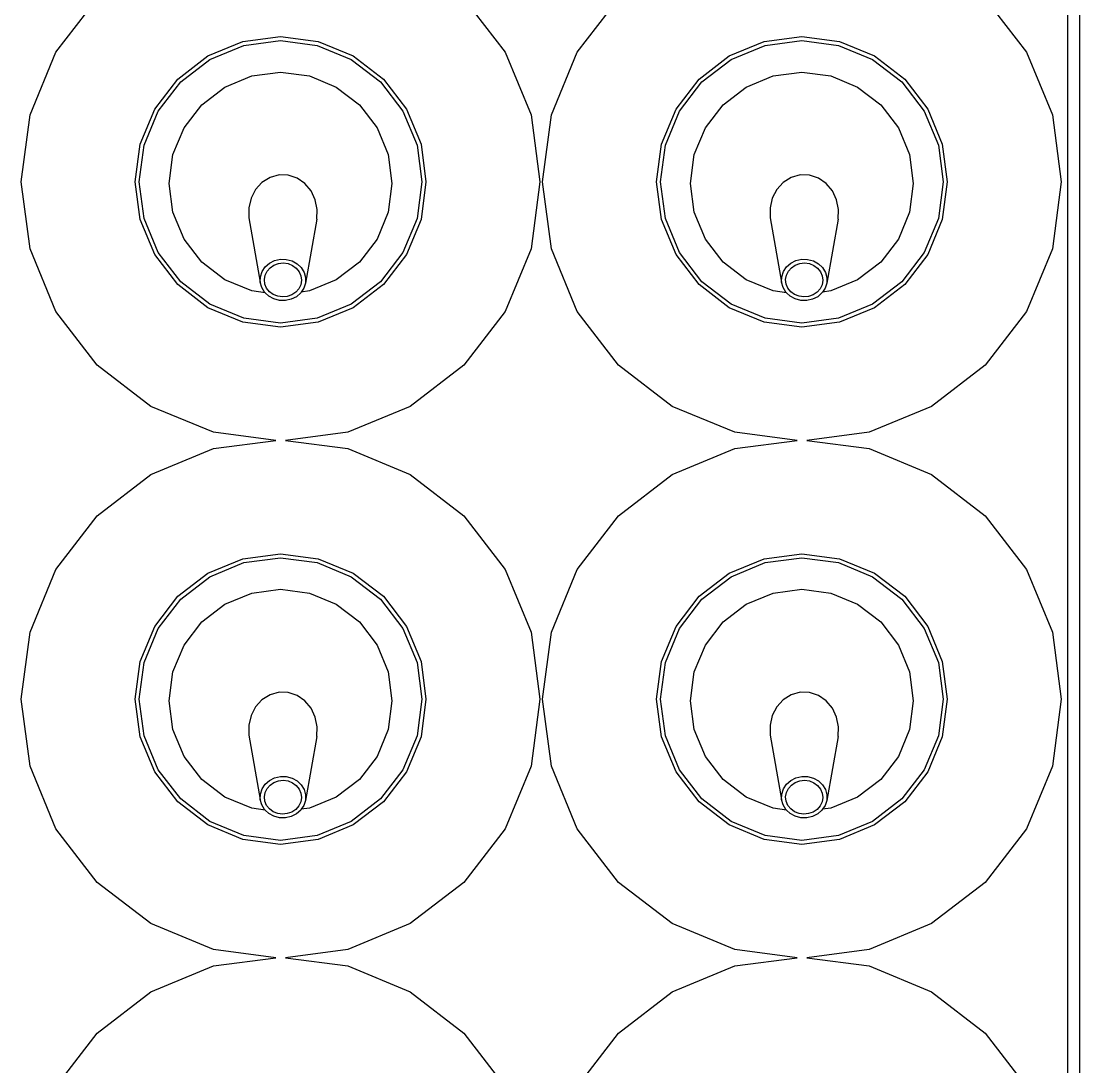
# Model space of a CAD drawing. Header units: millimetres. Extents: x 2562 to 7288, y 778 to 5635.
# Drawn here: x 5884.23 to 5901.34, y 1701.57 to 1718.47 of the extents above; entities that cross this region are included whole.
import ezdxf

# ---------------------------------------------------------------- set-up
doc = ezdxf.new("R2010")
doc.units = ezdxf.units.MM
doc.layers.add('0-gnl-gor3', color=252, linetype='Continuous')
doc.layers.add('2-tef-sabit', color=251, linetype='Continuous')

# ---------------------------------------------------------------- blocks, each defined once
blk = doc.blocks.new('ice well')
at = {"layer": '0-gnl-gor3'}
for p, q in [((62937.02, 6388.53), (62947.87, 6389.95)), ((62947.87, 6389.95), (62958.71, 6388.53)), ((63020.63, 6388.53), (63031.48, 6389.95)), ((63031.48, 6389.95), (63042.32, 6388.53)), ((62926.91, 6384.34), (62937.02, 6388.53)), ((62958.71, 6388.53), (62968.82, 6384.34)), ((63010.52, 6384.34), (63020.63, 6388.53)), ((63042.32, 6388.53), (63052.43, 6384.34)), ((62885.21, 6384.34), (62893.89, 6377.68)), ((62918.23, 6377.68), (62926.91, 6384.34)), ((62968.82, 6384.34), (62977.5, 6377.68)), ((63001.84, 6377.68), (63010.52, 6384.34)), ((63052.43, 6384.34), (63061.11, 6377.68)), ((62893.89, 6377.68), (62900.55, 6369)), ((62911.57, 6369), (62918.23, 6377.68)), ((62977.5, 6377.68), (62984.16, 6369)), ((62995.18, 6369), (63001.84, 6377.68)), ((62936.12, 6368.39), (62941.78, 6370.74)), ((62941.78, 6370.74), (62947.87, 6371.54)), ((62941.95, 6370.1), (62947.87, 6370.88)), ((62947.87, 6371.54), (62953.95, 6370.74)), ((62947.87, 6370.88), (62953.78, 6370.1)), ((62953.95, 6370.74), (62959.61, 6368.39)), ((63019.73, 6368.39), (63025.39, 6370.74)), ((63025.39, 6370.74), (63031.48, 6371.54)), ((63025.56, 6370.1), (63031.48, 6370.88)), ((63031.48, 6371.54), (63037.56, 6370.74)), ((63031.48, 6370.88), (63037.39, 6370.1)), ((63037.56, 6370.74), (63043.22, 6368.39)), ((62900.55, 6369), (62904.74, 6358.89)), ((62907.38, 6358.89), (62911.57, 6369)), ((62936.45, 6367.82), (62941.95, 6370.1)), ((62953.78, 6370.1), (62959.28, 6367.82)), ((62984.16, 6369), (62988.35, 6358.89)), ((62990.99, 6358.89), (62995.18, 6369)), ((63020.06, 6367.82), (63025.56, 6370.1)), ((63037.39, 6370.1), (63042.89, 6367.82)), ((62931.25, 6364.66), (62936.12, 6368.39)), ((62931.72, 6364.19), (62936.45, 6367.82)), ((62959.28, 6367.82), (62964.01, 6364.19)), ((62959.61, 6368.39), (62964.48, 6364.66)), ((63014.86, 6364.66), (63019.73, 6368.39)), ((63015.33, 6364.19), (63020.06, 6367.82)), ((63042.89, 6367.82), (63047.62, 6364.19)), ((63043.22, 6368.39), (63048.09, 6364.66)), ((62938.61, 6363.63), (62942.95, 6365.43)), ((62942.95, 6365.43), (62947.61, 6366.05)), ((62947.61, 6366.05), (62952.27, 6365.43)), ((62952.27, 6365.43), (62956.61, 6363.63)), ((63022.22, 6363.63), (63026.56, 6365.43)), ((63026.56, 6365.43), (63031.22, 6366.05)), ((63031.22, 6366.05), (63035.88, 6365.43)), ((63035.88, 6365.43), (63040.22, 6363.63)), ((62927.52, 6359.79), (62931.25, 6364.66)), ((62928.09, 6359.46), (62931.72, 6364.19)), ((62934.88, 6360.77), (62938.61, 6363.63)), ((62956.61, 6363.63), (62960.33, 6360.77)), ((62964.01, 6364.19), (62967.64, 6359.46)), ((62964.48, 6364.66), (62968.21, 6359.79)), ((63011.13, 6359.79), (63014.86, 6364.66)), ((63011.7, 6359.46), (63015.33, 6364.19)), ((63018.49, 6360.77), (63022.22, 6363.63)), ((63040.22, 6363.63), (63043.94, 6360.77)), ((63047.62, 6364.19), (63051.25, 6359.46)), ((63048.09, 6364.66), (63051.82, 6359.79)), ((62932.02, 6357.05), (62934.88, 6360.77)), ((62960.33, 6360.77), (62963.19, 6357.05)), ((63015.63, 6357.05), (63018.49, 6360.77)), ((63043.94, 6360.77), (63046.8, 6357.05)), ((62904.74, 6358.89), (62906.06, 6348.83)), ((62906.06, 6348.83), (62907.38, 6358.89)), ((62925.17, 6354.13), (62927.52, 6359.79)), ((62925.81, 6353.96), (62928.09, 6359.46)), ((62967.64, 6359.46), (62969.92, 6353.96)), ((62968.21, 6359.79), (62970.56, 6354.13)), ((62988.35, 6358.89), (62989.67, 6348.83)), ((62989.67, 6348.83), (62990.99, 6358.89)), ((63008.78, 6354.13), (63011.13, 6359.79)), ((63009.42, 6353.96), (63011.7, 6359.46)), ((63051.25, 6359.46), (63053.53, 6353.96)), ((63051.82, 6359.79), (63054.17, 6354.13)), ((62930.22, 6352.7), (62932.02, 6357.05)), ((62963.19, 6357.05), (62964.99, 6352.7)), ((63013.83, 6352.7), (63015.63, 6357.05)), ((63046.8, 6357.05), (63048.6, 6352.7)), ((62924.37, 6348.05), (62925.17, 6354.13)), ((62925.03, 6348.05), (62925.81, 6353.96)), ((62969.92, 6353.96), (62970.7, 6348.05)), ((62970.56, 6354.13), (62971.36, 6348.05)), ((63007.98, 6348.05), (63008.78, 6354.13)), ((63008.64, 6348.05), (63009.42, 6353.96)), ((63053.53, 6353.96), (63054.31, 6348.05)), ((63054.17, 6354.13), (63054.97, 6348.05)), ((62929.94, 6350.55), (62930.22, 6352.7)), ((62942.06, 6353.17), (62931.64, 6351.33)), ((62943.65, 6353.19), (62942.06, 6353.17)), ((62945.21, 6352.82), (62943.65, 6353.19)), ((62946.61, 6352.1), (62945.21, 6352.82)), ((62947.76, 6351.05), (62946.61, 6352.1)), ((62964.99, 6352.7), (62965.61, 6348.05)), ((63013.55, 6350.55), (63013.83, 6352.7)), ((63025.67, 6353.17), (63015.25, 6351.33)), ((63027.26, 6353.19), (63025.67, 6353.17)), ((63028.82, 6352.82), (63027.26, 6353.19)), ((63030.22, 6352.1), (63028.82, 6352.82)), ((63031.37, 6351.05), (63030.22, 6352.1)), ((63048.6, 6352.7), (63049.22, 6348.05)), ((62928.93, 6349.15), (62929.39, 6349.97)), ((62929.39, 6349.97), (62929.94, 6350.55)), ((62929.66, 6349.23), (62930.11, 6349.84)), ((62929.94, 6350.55), (62930.02, 6350.64)), ((62930.02, 6350.64), (62930.79, 6351.1)), ((62930.11, 6349.84), (62930.69, 6350.3)), ((62930.69, 6350.3), (62931.35, 6350.59)), ((62930.79, 6351.1), (62931.64, 6351.33)), ((62931.35, 6350.59), (62932.06, 6350.67)), ((62931.64, 6351.33), (62932.52, 6351.31)), ((62932.06, 6350.67), (62932.77, 6350.55)), ((62932.52, 6351.31), (62933.36, 6351.04)), ((62932.77, 6350.55), (62933.43, 6350.24)), ((62933.36, 6351.04), (62934.11, 6350.54)), ((62933.43, 6350.24), (62933.98, 6349.75)), ((62934.11, 6350.54), (62934.71, 6349.85)), ((62934.71, 6349.85), (62935.14, 6349.01)), ((62948.57, 6349.75), (62947.76, 6351.05)), ((63012.54, 6349.15), (63013, 6349.97)), ((63013, 6349.97), (63013.55, 6350.55)), ((63013.27, 6349.23), (63013.72, 6349.84)), ((63013.55, 6350.55), (63013.63, 6350.64)), ((63013.63, 6350.64), (63014.4, 6351.1)), ((63013.72, 6349.84), (63014.3, 6350.3)), ((63014.3, 6350.3), (63014.96, 6350.59)), ((63014.4, 6351.1), (63015.25, 6351.33)), ((63014.96, 6350.59), (63015.67, 6350.67)), ((63015.25, 6351.33), (63016.13, 6351.31)), ((63015.67, 6350.67), (63016.38, 6350.55)), ((63016.13, 6351.31), (63016.97, 6351.04)), ((63016.38, 6350.55), (63017.04, 6350.24)), ((63016.97, 6351.04), (63017.72, 6350.54)), ((63017.04, 6350.24), (63017.59, 6349.75)), ((63017.72, 6350.54), (63018.32, 6349.85)), ((63018.32, 6349.85), (63018.75, 6349.01)), ((63032.18, 6349.75), (63031.37, 6351.05)), ((62928.67, 6347.27), (62928.69, 6348.23)), ((62928.69, 6348.23), (62928.93, 6349.15)), ((62929.27, 6347.73), (62929.38, 6348.51)), ((62929.38, 6348.51), (62929.66, 6349.23)), ((62933.98, 6349.75), (62934.41, 6349.12)), ((62934.41, 6349.12), (62934.67, 6348.39)), ((62934.67, 6348.39), (62934.75, 6347.61)), ((62935.14, 6349.01), (62935.35, 6348.08)), ((62948.97, 6348.3), (62948.57, 6349.75)), ((62948.94, 6346.81), (62948.97, 6348.3)), ((63012.28, 6347.27), (63012.3, 6348.23)), ((63012.3, 6348.23), (63012.54, 6349.15)), ((63012.88, 6347.73), (63012.99, 6348.51)), ((63012.99, 6348.51), (63013.27, 6349.23)), ((63017.59, 6349.75), (63018.02, 6349.12)), ((63018.02, 6349.12), (63018.28, 6348.39)), ((63018.28, 6348.39), (63018.36, 6347.61)), ((63018.75, 6349.01), (63018.96, 6348.08)), ((63032.58, 6348.3), (63032.18, 6349.75)), ((63032.55, 6346.81), (63032.58, 6348.3)), ((62906.06, 6347.26), (62904.74, 6337.2)), ((62907.38, 6337.2), (62906.06, 6347.26)), ((62925.17, 6341.96), (62924.37, 6348.05)), ((62925.81, 6342.13), (62925.03, 6348.05)), ((62928.88, 6346.34), (62928.67, 6347.27)), ((62929.35, 6346.96), (62929.27, 6347.73)), ((62929.61, 6346.23), (62929.35, 6346.96)), ((62934.64, 6346.84), (62934.35, 6346.12)), ((62934.75, 6347.61), (62934.64, 6346.84)), ((62935.33, 6347.12), (62935.08, 6346.2)), ((62935.35, 6348.08), (62935.33, 6347.12)), ((62948.47, 6345.37), (62948.94, 6346.81)), ((62965.61, 6348.05), (62964.99, 6343.39)), ((62970.7, 6348.05), (62969.92, 6342.13)), ((62971.36, 6348.05), (62970.56, 6341.96)), ((62989.67, 6347.26), (62988.35, 6337.2)), ((62990.99, 6337.2), (62989.67, 6347.26)), ((63008.78, 6341.96), (63007.98, 6348.05)), ((63009.42, 6342.13), (63008.64, 6348.05)), ((63012.49, 6346.34), (63012.28, 6347.27)), ((63012.96, 6346.96), (63012.88, 6347.73)), ((63013.22, 6346.23), (63012.96, 6346.96)), ((63018.25, 6346.84), (63017.96, 6346.12)), ((63018.36, 6347.61), (63018.25, 6346.84)), ((63018.94, 6347.12), (63018.69, 6346.2)), ((63018.96, 6348.08), (63018.94, 6347.12)), ((63032.08, 6345.37), (63032.55, 6346.81)), ((63049.22, 6348.05), (63048.6, 6343.39)), ((63054.31, 6348.05), (63053.53, 6342.13)), ((63054.97, 6348.05), (63054.17, 6341.96)), ((62929.3, 6345.49), (62928.88, 6346.34)), ((62929.91, 6344.8), (62929.3, 6345.49)), ((62930.03, 6345.6), (62929.61, 6346.23)), ((62930.05, 6344.71), (62929.91, 6344.8)), ((62930.59, 6345.11), (62930.03, 6345.6)), ((62930.22, 6343.39), (62930.05, 6344.71)), ((62930.66, 6344.3), (62930.05, 6344.71)), ((62931.24, 6344.79), (62930.59, 6345.11)), ((62931.95, 6344.67), (62931.24, 6344.79)), ((62932.66, 6344.76), (62931.95, 6344.67)), ((62933.33, 6345.04), (62932.66, 6344.76)), ((62934, 6344.71), (62933.23, 6344.25)), ((62933.9, 6345.51), (62933.33, 6345.04)), ((62934.35, 6346.12), (62933.9, 6345.51)), ((62934.63, 6345.37), (62934, 6344.71)), ((62935.08, 6346.2), (62934.63, 6345.37)), ((62947.6, 6344.11), (62948.47, 6345.37)), ((63012.91, 6345.49), (63012.49, 6346.34)), ((63013.52, 6344.8), (63012.91, 6345.49)), ((63013.64, 6345.6), (63013.22, 6346.23)), ((63013.66, 6344.71), (63013.52, 6344.8)), ((63014.2, 6345.11), (63013.64, 6345.6)), ((63013.83, 6343.39), (63013.66, 6344.71)), ((63014.27, 6344.3), (63013.66, 6344.71)), ((63014.85, 6344.79), (63014.2, 6345.11)), ((63015.56, 6344.67), (63014.85, 6344.79)), ((63016.27, 6344.76), (63015.56, 6344.67)), ((63016.94, 6345.04), (63016.27, 6344.76)), ((63017.61, 6344.71), (63016.84, 6344.25)), ((63017.51, 6345.51), (63016.94, 6345.04)), ((63017.96, 6346.12), (63017.51, 6345.51)), ((63018.24, 6345.37), (63017.61, 6344.71)), ((63018.69, 6346.2), (63018.24, 6345.37)), ((63031.21, 6344.11), (63032.08, 6345.37)), ((62932.02, 6339.05), (62930.22, 6343.39)), ((62931.5, 6344.04), (62930.66, 6344.3)), ((62932.38, 6344.02), (62931.5, 6344.04)), ((62941.82, 6342.21), (62931.5, 6344.04)), ((62933.23, 6344.25), (62932.38, 6344.02)), ((62944.97, 6342.44), (62946.4, 6343.11)), ((62946.4, 6343.11), (62947.6, 6344.11)), ((62964.99, 6343.39), (62963.19, 6339.05)), ((63015.63, 6339.05), (63013.83, 6343.39)), ((63015.11, 6344.04), (63014.27, 6344.3)), ((63015.99, 6344.02), (63015.11, 6344.04)), ((63025.43, 6342.21), (63015.11, 6344.04)), ((63016.84, 6344.25), (63015.99, 6344.02)), ((63028.58, 6342.44), (63030.01, 6343.11)), ((63030.01, 6343.11), (63031.21, 6344.11)), ((63048.6, 6343.39), (63046.8, 6339.05)), ((62927.52, 6336.3), (62925.17, 6341.96)), ((62928.09, 6336.63), (62925.81, 6342.13)), ((62941.82, 6342.21), (62943.4, 6342.13)), ((62943.4, 6342.13), (62944.97, 6342.44)), ((62969.92, 6342.13), (62967.64, 6336.63)), ((62970.56, 6341.96), (62968.21, 6336.3)), ((63011.13, 6336.3), (63008.78, 6341.96)), ((63011.7, 6336.63), (63009.42, 6342.13)), ((63025.43, 6342.21), (63027.01, 6342.13)), ((63027.01, 6342.13), (63028.58, 6342.44)), ((63053.53, 6342.13), (63051.25, 6336.63)), ((63054.17, 6341.96), (63051.82, 6336.3)), ((62934.88, 6335.32), (62932.02, 6339.05)), ((62963.19, 6339.05), (62960.33, 6335.32)), ((63018.49, 6335.32), (63015.63, 6339.05)), ((63046.8, 6339.05), (63043.94, 6335.32)), ((62904.74, 6337.2), (62900.55, 6327.09)), ((62911.57, 6327.09), (62907.38, 6337.2)), ((62931.25, 6331.43), (62927.52, 6336.3)), ((62931.72, 6331.9), (62928.09, 6336.63)), ((62967.64, 6336.63), (62964.01, 6331.9)), ((62968.21, 6336.3), (62964.48, 6331.43)), ((62988.35, 6337.2), (62984.16, 6327.09)), ((62995.18, 6327.09), (62990.99, 6337.2)), ((63014.86, 6331.43), (63011.13, 6336.3)), ((63015.33, 6331.9), (63011.7, 6336.63)), ((63051.25, 6336.63), (63047.62, 6331.9)), ((63051.82, 6336.3), (63048.09, 6331.43)), ((62938.61, 6332.46), (62934.88, 6335.32)), ((62960.33, 6335.32), (62956.61, 6332.46)), ((63022.22, 6332.46), (63018.49, 6335.32)), ((63043.94, 6335.32), (63040.22, 6332.46)), ((62936.12, 6327.7), (62931.25, 6331.43)), ((62936.45, 6328.27), (62931.72, 6331.9)), ((62942.95, 6330.66), (62938.61, 6332.46)), ((62956.61, 6332.46), (62952.27, 6330.66)), ((62964.01, 6331.9), (62959.28, 6328.27)), ((62964.48, 6331.43), (62959.61, 6327.7)), ((63019.73, 6327.7), (63014.86, 6331.43)), ((63020.06, 6328.27), (63015.33, 6331.9)), ((63026.56, 6330.66), (63022.22, 6332.46)), ((63040.22, 6332.46), (63035.88, 6330.66)), ((63047.62, 6331.9), (63042.89, 6328.27)), ((63048.09, 6331.43), (63043.22, 6327.7)), ((62947.61, 6330.05), (62942.95, 6330.66)), ((62952.27, 6330.66), (62947.61, 6330.05)), ((63031.22, 6330.05), (63026.56, 6330.66)), ((63035.88, 6330.66), (63031.22, 6330.05)), ((62941.78, 6325.35), (62936.12, 6327.7)), ((62941.95, 6325.99), (62936.45, 6328.27)), ((62959.28, 6328.27), (62953.78, 6325.99)), ((62959.61, 6327.7), (62953.95, 6325.35)), ((63025.39, 6325.35), (63019.73, 6327.7)), ((63025.56, 6325.99), (63020.06, 6328.27)), ((63042.89, 6328.27), (63037.39, 6325.99)), ((63043.22, 6327.7), (63037.56, 6325.35)), ((62900.55, 6327.09), (62893.89, 6318.41)), ((62918.23, 6318.41), (62911.57, 6327.09)), ((62947.87, 6325.21), (62941.95, 6325.99)), ((62953.78, 6325.99), (62947.87, 6325.21)), ((62984.16, 6327.09), (62977.5, 6318.41)), ((63001.84, 6318.41), (62995.18, 6327.09)), ((63031.48, 6325.21), (63025.56, 6325.99)), ((63037.39, 6325.99), (63031.48, 6325.21)), ((62947.87, 6324.55), (62941.78, 6325.35)), ((62953.95, 6325.35), (62947.87, 6324.55)), ((63031.48, 6324.55), (63025.39, 6325.35)), ((63037.56, 6325.35), (63031.48, 6324.55)), ((62893.89, 6318.41), (62885.21, 6311.75)), ((62926.91, 6311.75), (62918.23, 6318.41)), ((62977.5, 6318.41), (62968.82, 6311.75)), ((63010.52, 6311.75), (63001.84, 6318.41)), ((63061.11, 6318.41), (63052.43, 6311.75)), ((62937.02, 6307.56), (62926.91, 6311.75)), ((62968.82, 6311.75), (62958.71, 6307.56)), ((63020.63, 6307.56), (63010.52, 6311.75)), ((63052.43, 6311.75), (63042.32, 6307.56)), ((62947.87, 6306.14), (62937.02, 6307.56)), ((62958.71, 6307.56), (62947.87, 6306.14)), ((63031.48, 6306.14), (63020.63, 6307.56)), ((63042.32, 6307.56), (63031.48, 6306.14)), ((62937.02, 6304.29), (62947.87, 6305.72)), ((62947.87, 6305.72), (62958.71, 6304.29)), ((63020.63, 6304.29), (63031.48, 6305.72)), ((63031.48, 6305.72), (63042.32, 6304.29)), ((62926.91, 6300.1), (62937.02, 6304.29)), ((62958.71, 6304.29), (62968.82, 6300.1)), ((63010.52, 6300.1), (63020.63, 6304.29)), ((63042.32, 6304.29), (63052.43, 6300.1)), ((62885.21, 6300.1), (62893.89, 6293.44)), ((62918.23, 6293.44), (62926.91, 6300.1)), ((62968.82, 6300.1), (62977.5, 6293.44)), ((63001.84, 6293.44), (63010.52, 6300.1)), ((63052.43, 6300.1), (63061.11, 6293.44)), ((62893.89, 6293.44), (62900.55, 6284.76)), ((62911.57, 6284.76), (62918.23, 6293.44)), ((62977.5, 6293.44), (62984.16, 6284.76)), ((62995.18, 6284.76), (63001.84, 6293.44)), ((62941.78, 6286.5), (62947.87, 6287.3)), ((62941.95, 6285.87), (62947.87, 6286.65)), ((62947.87, 6287.3), (62953.95, 6286.5)), ((62947.87, 6286.65), (62953.78, 6285.87)), ((63025.39, 6286.5), (63031.48, 6287.3)), ((63025.56, 6285.87), (63031.48, 6286.65)), ((63031.48, 6287.3), (63037.56, 6286.5)), ((63031.48, 6286.65), (63037.39, 6285.87)), ((62936.12, 6284.15), (62941.78, 6286.5)), ((62936.45, 6283.59), (62941.95, 6285.87)), ((62953.78, 6285.87), (62959.28, 6283.59)), ((62953.95, 6286.5), (62959.61, 6284.15)), ((63019.73, 6284.15), (63025.39, 6286.5)), ((63020.06, 6283.59), (63025.56, 6285.87)), ((63037.39, 6285.87), (63042.89, 6283.59)), ((63037.56, 6286.5), (63043.22, 6284.15)), ((62900.55, 6284.76), (62904.74, 6274.66)), ((62907.38, 6274.66), (62911.57, 6284.76)), ((62931.25, 6280.42), (62936.12, 6284.15)), ((62931.72, 6279.96), (62936.45, 6283.59)), ((62959.28, 6283.59), (62964.01, 6279.96)), ((62959.61, 6284.15), (62964.48, 6280.42)), ((62984.16, 6284.76), (62988.35, 6274.66)), ((62990.99, 6274.66), (62995.18, 6284.76)), ((63014.86, 6280.42), (63019.73, 6284.15)), ((63015.33, 6279.96), (63020.06, 6283.59)), ((63042.89, 6283.59), (63047.62, 6279.96)), ((63043.22, 6284.15), (63048.09, 6280.42)), ((62942.95, 6281.2), (62947.61, 6281.81)), ((62947.61, 6281.81), (62952.27, 6281.2)), ((63026.56, 6281.2), (63031.22, 6281.81)), ((63031.22, 6281.81), (63035.88, 6281.2)), ((62927.52, 6275.56), (62931.25, 6280.42)), ((62928.09, 6275.23), (62931.72, 6279.96)), ((62938.61, 6279.4), (62942.95, 6281.2)), ((62952.27, 6281.2), (62956.61, 6279.4)), ((62964.01, 6279.96), (62967.64, 6275.23)), ((62964.48, 6280.42), (62968.21, 6275.56)), ((63011.13, 6275.56), (63014.86, 6280.42)), ((63011.7, 6275.23), (63015.33, 6279.96)), ((63022.22, 6279.4), (63026.56, 6281.2)), ((63035.88, 6281.2), (63040.22, 6279.4)), ((63047.62, 6279.96), (63051.25, 6275.23)), ((63048.09, 6280.42), (63051.82, 6275.56)), ((62934.88, 6276.54), (62938.61, 6279.4)), ((62956.61, 6279.4), (62960.33, 6276.54)), ((63018.49, 6276.54), (63022.22, 6279.4)), ((63040.22, 6279.4), (63043.94, 6276.54)), ((62932.02, 6272.81), (62934.88, 6276.54)), ((62960.33, 6276.54), (62963.19, 6272.81)), ((63015.63, 6272.81), (63018.49, 6276.54)), ((63043.94, 6276.54), (63046.8, 6272.81)), ((62904.74, 6274.66), (62906.06, 6264.6)), ((62906.06, 6264.6), (62907.38, 6274.66)), ((62925.17, 6269.89), (62927.52, 6275.56)), ((62925.81, 6269.72), (62928.09, 6275.23)), ((62967.64, 6275.23), (62969.92, 6269.72)), ((62968.21, 6275.56), (62970.56, 6269.89)), ((62988.35, 6274.66), (62989.67, 6264.6)), ((62989.67, 6264.6), (62990.99, 6274.66)), ((63008.78, 6269.89), (63011.13, 6275.56)), ((63009.42, 6269.72), (63011.7, 6275.23)), ((63051.25, 6275.23), (63053.53, 6269.72)), ((63051.82, 6275.56), (63054.17, 6269.89)), ((62930.22, 6268.47), (62932.02, 6272.81)), ((62963.19, 6272.81), (62964.99, 6268.47)), ((63013.83, 6268.47), (63015.63, 6272.81)), ((63046.8, 6272.81), (63048.6, 6268.47)), ((62924.37, 6263.81), (62925.17, 6269.89)), ((62925.03, 6263.81), (62925.81, 6269.72)), ((62969.92, 6269.72), (62970.7, 6263.81)), ((62970.56, 6269.89), (62971.36, 6263.81)), ((63007.98, 6263.81), (63008.78, 6269.89)), ((63008.64, 6263.81), (63009.42, 6269.72)), ((63053.53, 6269.72), (63054.31, 6263.81)), ((63054.17, 6269.89), (63054.97, 6263.81)), ((62929.94, 6266.31), (62930.22, 6268.47)), ((62942.06, 6268.94), (62931.64, 6267.09)), ((62943.65, 6268.95), (62942.06, 6268.94)), ((62945.21, 6268.59), (62943.65, 6268.95)), ((62946.61, 6267.86), (62945.21, 6268.59)), ((62947.76, 6266.81), (62946.61, 6267.86)), ((62964.99, 6268.47), (62965.61, 6263.81)), ((63013.55, 6266.31), (63013.83, 6268.47)), ((63025.67, 6268.94), (63015.25, 6267.09)), ((63027.26, 6268.95), (63025.67, 6268.94)), ((63028.82, 6268.59), (63027.26, 6268.95)), ((63030.22, 6267.86), (63028.82, 6268.59)), ((63031.37, 6266.81), (63030.22, 6267.86)), ((63048.6, 6268.47), (63049.22, 6263.81)), ((62929.39, 6265.73), (62929.94, 6266.31)), ((62929.94, 6266.31), (62930.02, 6266.4)), ((62930.02, 6266.4), (62930.79, 6266.86)), ((62930.11, 6265.6), (62930.69, 6266.06)), ((62930.69, 6266.06), (62931.35, 6266.35)), ((62930.79, 6266.86), (62931.64, 6267.09)), ((62931.35, 6266.35), (62932.06, 6266.44)), ((62931.64, 6267.09), (62932.52, 6267.07)), ((62932.06, 6266.44), (62932.77, 6266.32)), ((62932.52, 6267.07), (62933.36, 6266.8)), ((62932.77, 6266.32), (62933.43, 6266)), ((62933.36, 6266.8), (62934.11, 6266.31)), ((62933.43, 6266), (62933.98, 6265.51)), ((62934.11, 6266.31), (62934.71, 6265.61)), ((62948.57, 6265.52), (62947.76, 6266.81)), ((63013, 6265.73), (63013.55, 6266.31)), ((63013.55, 6266.31), (63013.63, 6266.4)), ((63013.63, 6266.4), (63014.4, 6266.86)), ((63013.72, 6265.6), (63014.3, 6266.06)), ((63014.3, 6266.06), (63014.96, 6266.35)), ((63014.4, 6266.86), (63015.25, 6267.09)), ((63014.96, 6266.35), (63015.67, 6266.44)), ((63015.25, 6267.09), (63016.13, 6267.07)), ((63015.67, 6266.44), (63016.38, 6266.32)), ((63016.13, 6267.07), (63016.97, 6266.8)), ((63016.38, 6266.32), (63017.04, 6266)), ((63016.97, 6266.8), (63017.72, 6266.31)), ((63017.04, 6266), (63017.59, 6265.51)), ((63017.72, 6266.31), (63018.32, 6265.61)), ((63032.18, 6265.52), (63031.37, 6266.81)), ((62928.69, 6263.99), (62928.93, 6264.91)), ((62928.93, 6264.91), (62929.39, 6265.73)), ((62929.38, 6264.27), (62929.66, 6264.99)), ((62929.66, 6264.99), (62930.11, 6265.6)), ((62933.98, 6265.51), (62934.41, 6264.88)), ((62934.41, 6264.88), (62934.67, 6264.15)), ((62934.71, 6265.61), (62935.14, 6264.77)), ((62935.14, 6264.77), (62935.35, 6263.84)), ((62948.97, 6264.07), (62948.57, 6265.52)), ((63012.3, 6263.99), (63012.54, 6264.91)), ((63012.54, 6264.91), (63013, 6265.73)), ((63012.99, 6264.27), (63013.27, 6264.99)), ((63013.27, 6264.99), (63013.72, 6265.6)), ((63017.59, 6265.51), (63018.02, 6264.88)), ((63018.02, 6264.88), (63018.28, 6264.15)), ((63018.32, 6265.61), (63018.75, 6264.77)), ((63018.75, 6264.77), (63018.96, 6263.84)), ((63032.58, 6264.07), (63032.18, 6265.52)), ((62906.06, 6263.02), (62904.74, 6252.96)), ((62907.38, 6252.96), (62906.06, 6263.02)), ((62925.17, 6257.73), (62924.37, 6263.81)), ((62925.81, 6257.9), (62925.03, 6263.81)), ((62928.67, 6263.03), (62928.69, 6263.99)), ((62928.88, 6262.1), (62928.67, 6263.03)), ((62929.27, 6263.5), (62929.38, 6264.27)), ((62929.35, 6262.72), (62929.27, 6263.5)), ((62929.61, 6261.99), (62929.35, 6262.72)), ((62934.64, 6262.6), (62934.35, 6261.88)), ((62934.75, 6263.37), (62934.64, 6262.6)), ((62934.67, 6264.15), (62934.75, 6263.37)), ((62935.33, 6262.88), (62935.08, 6261.96)), ((62935.35, 6263.84), (62935.33, 6262.88)), ((62948.47, 6261.14), (62948.94, 6262.57)), ((62948.94, 6262.57), (62948.97, 6264.07)), ((62965.61, 6263.81), (62964.99, 6259.15)), ((62970.7, 6263.81), (62969.92, 6257.9)), ((62971.36, 6263.81), (62970.56, 6257.73)), ((62989.67, 6263.02), (62988.35, 6252.96)), ((62990.99, 6252.96), (62989.67, 6263.02)), ((63008.78, 6257.73), (63007.98, 6263.81)), ((63009.42, 6257.9), (63008.64, 6263.81)), ((63012.28, 6263.03), (63012.3, 6263.99)), ((63012.49, 6262.1), (63012.28, 6263.03)), ((63012.88, 6263.5), (63012.99, 6264.27)), ((63012.96, 6262.72), (63012.88, 6263.5)), ((63013.22, 6261.99), (63012.96, 6262.72)), ((63018.25, 6262.6), (63017.96, 6261.88)), ((63018.36, 6263.37), (63018.25, 6262.6)), ((63018.28, 6264.15), (63018.36, 6263.37)), ((63018.94, 6262.88), (63018.69, 6261.96)), ((63018.96, 6263.84), (63018.94, 6262.88)), ((63032.08, 6261.14), (63032.55, 6262.57)), ((63032.55, 6262.57), (63032.58, 6264.07)), ((63049.22, 6263.81), (63048.6, 6259.15)), ((63054.31, 6263.81), (63053.53, 6257.9)), ((63054.97, 6263.81), (63054.17, 6257.73)), ((62929.3, 6261.26), (62928.88, 6262.1)), ((62929.91, 6260.57), (62929.3, 6261.26)), ((62930.03, 6261.36), (62929.61, 6261.99)), ((62930.59, 6260.87), (62930.03, 6261.36)), ((62931.24, 6260.55), (62930.59, 6260.87)), ((62933.9, 6261.27), (62933.33, 6260.81)), ((62934.35, 6261.88), (62933.9, 6261.27)), ((62934.63, 6261.14), (62934, 6260.47)), ((62935.08, 6261.96), (62934.63, 6261.14)), ((62947.6, 6259.88), (62948.47, 6261.14)), ((63012.91, 6261.26), (63012.49, 6262.1)), ((63013.52, 6260.57), (63012.91, 6261.26)), ((63013.64, 6261.36), (63013.22, 6261.99)), ((63014.2, 6260.87), (63013.64, 6261.36)), ((63014.85, 6260.55), (63014.2, 6260.87)), ((63017.51, 6261.27), (63016.94, 6260.81)), ((63017.96, 6261.88), (63017.51, 6261.27)), ((63018.24, 6261.14), (63017.61, 6260.47)), ((63018.69, 6261.96), (63018.24, 6261.14)), ((63031.21, 6259.88), (63032.08, 6261.14)), ((62930.05, 6260.48), (62929.91, 6260.57)), ((62930.22, 6259.15), (62930.05, 6260.48)), ((62930.66, 6260.07), (62930.05, 6260.48)), ((62932.02, 6254.81), (62930.22, 6259.15)), ((62931.5, 6259.8), (62930.66, 6260.07)), ((62931.95, 6260.44), (62931.24, 6260.55)), ((62932.38, 6259.78), (62931.5, 6259.8)), ((62941.82, 6257.97), (62931.5, 6259.8)), ((62932.66, 6260.52), (62931.95, 6260.44)), ((62933.23, 6260.01), (62932.38, 6259.78)), ((62933.33, 6260.81), (62932.66, 6260.52)), ((62934, 6260.47), (62933.23, 6260.01)), ((62946.4, 6258.87), (62947.6, 6259.88)), ((62964.99, 6259.15), (62963.19, 6254.81)), ((63013.66, 6260.48), (63013.52, 6260.57)), ((63013.83, 6259.15), (63013.66, 6260.48)), ((63014.27, 6260.07), (63013.66, 6260.48)), ((63015.63, 6254.81), (63013.83, 6259.15)), ((63015.11, 6259.8), (63014.27, 6260.07)), ((63015.56, 6260.44), (63014.85, 6260.55)), ((63015.99, 6259.78), (63015.11, 6259.8)), ((63025.43, 6257.97), (63015.11, 6259.8)), ((63016.27, 6260.52), (63015.56, 6260.44)), ((63016.84, 6260.01), (63015.99, 6259.78)), ((63016.94, 6260.81), (63016.27, 6260.52)), ((63017.61, 6260.47), (63016.84, 6260.01)), ((63030.01, 6258.87), (63031.21, 6259.88)), ((63048.6, 6259.15), (63046.8, 6254.81)), ((62927.52, 6252.06), (62925.17, 6257.73)), ((62928.09, 6252.39), (62925.81, 6257.9)), ((62941.82, 6257.97), (62943.4, 6257.9)), ((62943.4, 6257.9), (62944.97, 6258.2)), ((62944.97, 6258.2), (62946.4, 6258.87)), ((62969.92, 6257.9), (62967.64, 6252.39)), ((62970.56, 6257.73), (62968.21, 6252.06)), ((63011.13, 6252.06), (63008.78, 6257.73)), ((63011.7, 6252.39), (63009.42, 6257.9)), ((63025.43, 6257.97), (63027.01, 6257.9)), ((63027.01, 6257.9), (63028.58, 6258.2)), ((63028.58, 6258.2), (63030.01, 6258.87)), ((63053.53, 6257.9), (63051.25, 6252.39)), ((63054.17, 6257.73), (63051.82, 6252.06)), ((62934.88, 6251.08), (62932.02, 6254.81)), ((62963.19, 6254.81), (62960.33, 6251.08)), ((63018.49, 6251.08), (63015.63, 6254.81)), ((63046.8, 6254.81), (63043.94, 6251.08)), ((62904.74, 6252.96), (62900.55, 6242.85)), ((62911.57, 6242.85), (62907.38, 6252.96)), ((62931.72, 6247.66), (62928.09, 6252.39)), ((62967.64, 6252.39), (62964.01, 6247.66)), ((62988.35, 6252.96), (62984.16, 6242.85)), ((62995.18, 6242.85), (62990.99, 6252.96)), ((63015.33, 6247.66), (63011.7, 6252.39)), ((63051.25, 6252.39), (63047.62, 6247.66)), ((62931.25, 6247.2), (62927.52, 6252.06)), ((62938.61, 6248.22), (62934.88, 6251.08)), ((62960.33, 6251.08), (62956.61, 6248.22)), ((62968.21, 6252.06), (62964.48, 6247.2)), ((63014.86, 6247.2), (63011.13, 6252.06)), ((63022.22, 6248.22), (63018.49, 6251.08)), ((63043.94, 6251.08), (63040.22, 6248.22)), ((63051.82, 6252.06), (63048.09, 6247.2)), ((62936.12, 6243.46), (62931.25, 6247.2)), ((62936.45, 6244.03), (62931.72, 6247.66)), ((62942.95, 6246.42), (62938.61, 6248.22)), ((62956.61, 6248.22), (62952.27, 6246.42)), ((62964.01, 6247.66), (62959.28, 6244.03)), ((62964.48, 6247.2), (62959.61, 6243.46)), ((63019.73, 6243.46), (63014.86, 6247.2)), ((63020.06, 6244.03), (63015.33, 6247.66)), ((63026.56, 6246.42), (63022.22, 6248.22)), ((63040.22, 6248.22), (63035.88, 6246.42)), ((63047.62, 6247.66), (63042.89, 6244.03)), ((63048.09, 6247.2), (63043.22, 6243.46)), ((62947.61, 6245.81), (62942.95, 6246.42)), ((62952.27, 6246.42), (62947.61, 6245.81)), ((63031.22, 6245.81), (63026.56, 6246.42)), ((63035.88, 6246.42), (63031.22, 6245.81)), ((62941.95, 6241.75), (62936.45, 6244.03)), ((62959.28, 6244.03), (62953.78, 6241.75)), ((63025.56, 6241.75), (63020.06, 6244.03)), ((63042.89, 6244.03), (63037.39, 6241.75)), ((62900.55, 6242.85), (62893.89, 6234.17)), ((62918.23, 6234.17), (62911.57, 6242.85)), ((62941.78, 6241.12), (62936.12, 6243.46)), ((62959.61, 6243.46), (62953.95, 6241.12)), ((62984.16, 6242.85), (62977.5, 6234.17)), ((63001.84, 6234.17), (62995.18, 6242.85)), ((63025.39, 6241.12), (63019.73, 6243.46)), ((63043.22, 6243.46), (63037.56, 6241.12)), ((62947.87, 6240.32), (62941.78, 6241.12)), ((62947.87, 6240.97), (62941.95, 6241.75)), ((62953.78, 6241.75), (62947.87, 6240.97)), ((62953.95, 6241.12), (62947.87, 6240.32)), ((63031.48, 6240.32), (63025.39, 6241.12)), ((63031.48, 6240.97), (63025.56, 6241.75)), ((63037.39, 6241.75), (63031.48, 6240.97)), ((63037.56, 6241.12), (63031.48, 6240.32)), ((62893.89, 6234.17), (62885.21, 6227.51)), ((62926.91, 6227.51), (62918.23, 6234.17)), ((62977.5, 6234.17), (62968.82, 6227.51)), ((63010.52, 6227.51), (63001.84, 6234.17)), ((63061.11, 6234.17), (63052.43, 6227.51)), ((62937.02, 6223.33), (62926.91, 6227.51)), ((62968.82, 6227.51), (62958.71, 6223.33)), ((63020.63, 6223.33), (63010.52, 6227.51)), ((63052.43, 6227.51), (63042.32, 6223.33)), ((62947.87, 6221.9), (62937.02, 6223.33)), ((62958.71, 6223.33), (62947.87, 6221.9)), ((63031.48, 6221.9), (63020.63, 6223.33)), ((63042.32, 6223.33), (63031.48, 6221.9)), ((63095.92, 6220.89), (62403.94, 6220.89)), ((62401.94, 6218.89), (63095.92, 6218.89))]:
    blk.add_line(p, q, dxfattribs=at)
blk = doc.blocks.new('DELIUNIT')
at = {"layer": '0-gnl-gor3', "xscale": 0.1, "yscale": 0.1, "zscale": 0.1, "rotation": 180}
blk.add_blockref('ice well', (6032.873, 639.376), dxfattribs=at)

msp = doc.modelspace()

# ---------------------------------------------------------------- block references
at = {"layer": '2-tef-sabit', "rotation": 270}
msp.add_blockref('DELIUNIT', (5883.854, 1445.602), dxfattribs=at)

doc.saveas('drawing.dxf')
